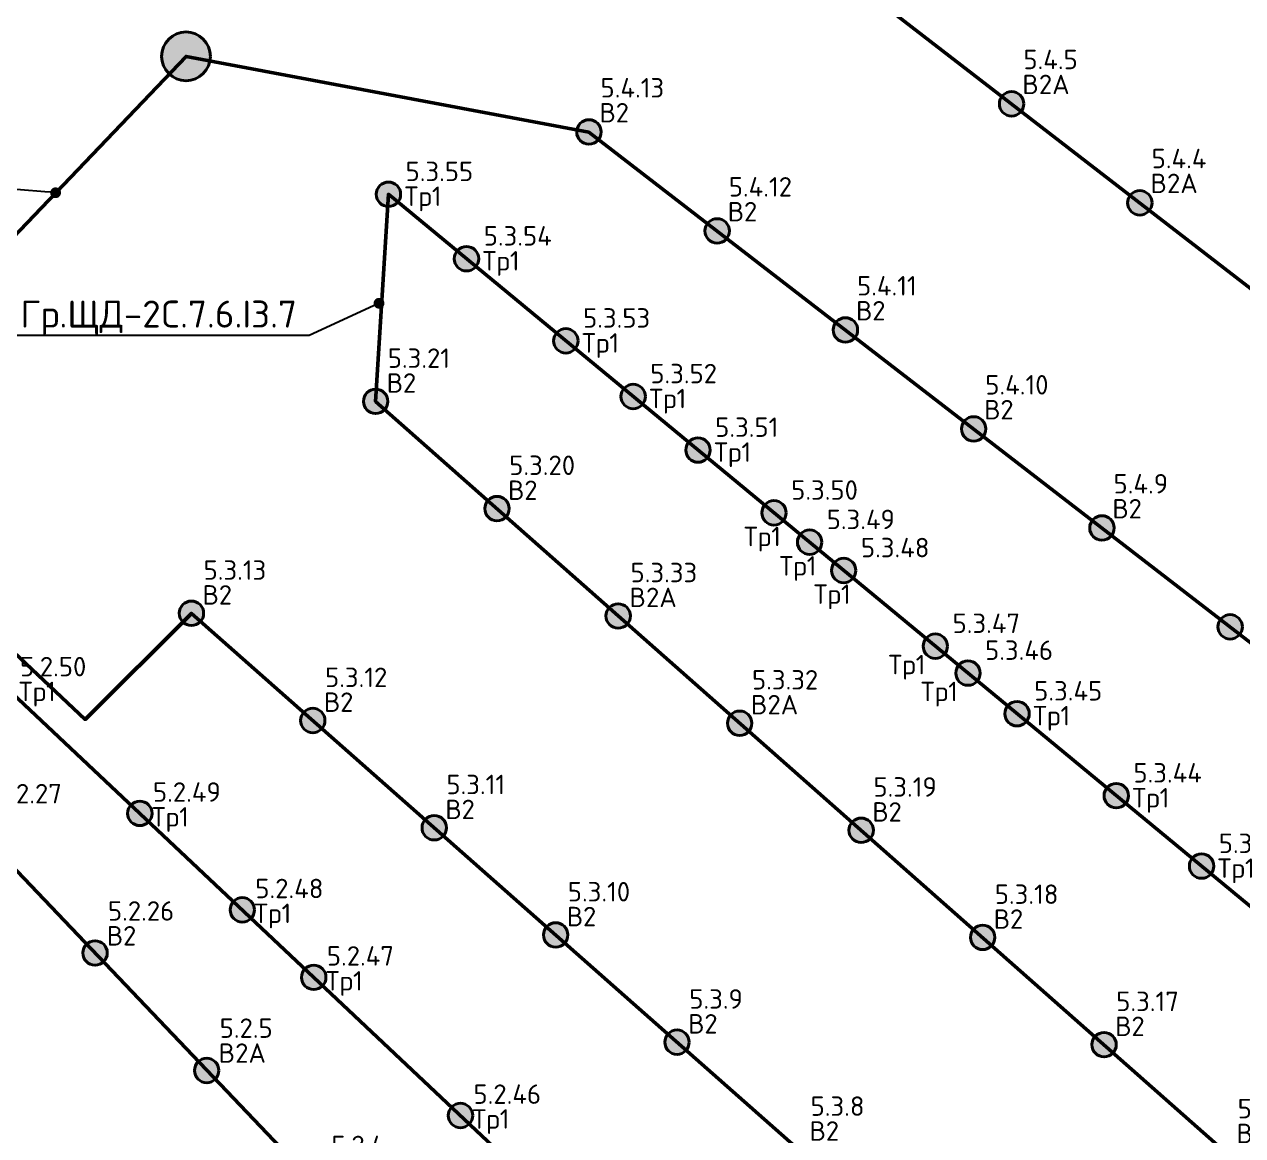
# Model space of a CAD drawing. Header units: millimetres. Extents: x -500444 to 437433, y -1435259 to 1593622.
# Drawn here: x -30664 to -19379, y -1336096 to -1325808 of the extents above; entities that cross this region are included whole.
import ezdxf
from ezdxf import colors
from ezdxf.entities.mleader import LeaderData, LeaderLine
from ezdxf.math import Vec2, Vec3

# ---------------------------------------------------------------- set-up
doc = ezdxf.new("R2010")
doc.units = ezdxf.units.MM
for name, color, linetype, lineweight in [('_Гр.ЩД-2C.7.6.I3.6', 6, 'Continuous', 50), ('_Гр.ЩД-2C.7.6.I3.7', 6, 'Continuous', 50), ('_Гр.ЩД-2C.7.6.I3.8', 6, 'Continuous', 50), ('Светильники аварийные', 1, 'Continuous', 40)]:
    doc.layers.add(name, color=color, linetype=linetype, lineweight=lineweight)
doc.layers.add('сВЕтильники', color=7, linetype='Continuous', lineweight=40, true_color=0x0000f0)
doc.styles.add('ISOCPEUR', font='isocpeur.ttf', dxfattribs={"height": 250})
doc.styles.add('TableTextStyle', font='isocpeur.ttf', dxfattribs={"width": 0.9})

# ---------------------------------------------------------------- blocks, each defined once
blk = doc.blocks.new('A$Cab2378fa')
at = {"lineweight": 25, "true_color": 0xfff5f5}
h = blk.add_hatch(color=7, dxfattribs=at)
h.dxf.hatch_style = 1
h.paths.add_polyline_path([(0, 0), (-142, -170, 0.174923), (3, -222, 0.197808), (162, -157)])
h.paths.add_polyline_path([(-163, 158), (0, 0), (148, 178, 0.175398), (3, 230, 0.209014)])
at = {"lineweight": 25}
h = blk.add_hatch(color=256, dxfattribs=at)
h.paths.add_polyline_path([(162, -157, 0.442338), (148, 178), (0, 0)])
h.paths.add_polyline_path([(-142, -170), (0, 0), (-163, 158, 0.430096)])
blk.add_circle((3, 4), 226)
blk = doc.blocks.new('Гр.ЩД-2C.7.6.I3.6')
at = {"layer": '_Гр.ЩД-2C.7.6.I3.6', "color": 18, "true_color": 0x000000, "style": 'TableTextStyle'}
for s, p in [('Тр1', (56650, 54280)), ('Тр1', (57882, 53119)), ('Тр1', (58831, 52226)), ('В2', (57465, 52018)), ('Тр1', (59493, 51601)), ('B2A', (58501, 50932)), ('Тр1', (60852, 50322))]:
    blk.add_text(s, height=180, dxfattribs=at).set_placement(p)
at = {"layer": '_Гр.ЩД-2C.7.6.I3.6', "ltscale": 100, "style": 'TableTextStyle'}
for tag, p in [('ТР1', (56660, 54510)), ('В2', (56440, 53333)), ('ТР1', (57892, 53349)), ('55', (51159, 53267, 6620)), ('ТР1', (58841, 52456)), ('В2', (57475, 52248)), ('ТР1', (59503, 51831)), ('В2', (54580, 51516)), ('B2A', (58511, 51162)), ('ТР1', (60862, 50552)), ('В2', (55615, 50431)), ('B2A', (59546, 50077)), ('ТР1', (61233, 50062)), ('В2', (56651, 49345)), ('ТР1', (62143, 49344)), ('В2', (60582, 48992)), ('ТР1', (62869, 48661)), ('В2', (57686, 48260)), ('В2', (61617, 47906)), ('ТР1', (63790, 47793)), ('ТР1', (64221, 47388)), ('В2', (58722, 47175)), ('В2', (62653, 46821)), ('ТР1', (64785, 46856)), ('В2', (59757, 46089)), ('ТР1', (65745, 45951)), ('B2A', (63688, 45736)), ('ТР1', (66152, 45568)), ('ТР1', (66548, 45195)), ('В2', (60793, 45004)), ('B2A', (64724, 44650)), ('ТР1', (67261, 44524)), ('ТР1', (67557, 44045)), ('В2', (61828, 43918)), ('В2', (65759, 43565)), ('ТР1', (68273, 43570)), ('В2', (62864, 42833)), ('ТР1', (69282, 42619)), ('В2', (66795, 42479)), ('ТР1', (69736, 42192)), ('В2', (63899, 41748)), ('ТР1', (70193, 41762)), ('В2', (67830, 41394)), ('ТР1', (70781, 41207)), ('ТР1', (71202, 40811)), ('В2', (64935, 40662)), ('B2A', (68866, 40309)), ('В2', (65970, 39577)), ('B2A', (69901, 39223)), ('В2', (67006, 38492)), ('В2', (68150, 37004))]:
    blk.add_attdef(tag, p, '', height=180, dxfattribs=at)
blk = doc.blocks.new('Гр.ЩД-2C.7.6.I3.7')
at = {"layer": '_Гр.ЩД-2C.7.6.I3.7', "color": 18, "true_color": 0x000000, "style": 'TableTextStyle'}
for s, p in [('Тр1', (60223, 58865)), ('Тр1', (60946, 58267)), ('Тр1', (61867, 57507)), ('В2', (60058, 57136)), ('Тр1', (62490, 56992)), ('Тр1', (63091, 56496)), ('В2', (61182, 56143)), ('Тр1', (63367, 55715)), ('Тр1', (63696, 55443)), ('В2', (58352, 55174)), ('B2A', (62307, 55151)), ('Тр1', (64013, 55181)), ('Тр1', (64705, 54529)), ('Тр1', (65006, 54280)), ('В2', (59476, 54181)), ('B2A', (63432, 54158)), ('Тр1', (66046, 54056)), ('Тр1', (66965, 53296)), ('В2', (60601, 53188)), ('В2', (64556, 53165)), ('Тр1', (67755, 52644)), ('В2', (61726, 52196)), ('В2', (65681, 52173)), ('В2', (62850, 51203)), ('В2', (66806, 51180)), ('В2', (63975, 50211)), ('B2A', (67930, 50188))]:
    blk.add_text(s, height=180, dxfattribs=at).set_placement(p)
at = {"layer": '_Гр.ЩД-2C.7.6.I3.7', "ltscale": 100, "style": 'TableTextStyle'}
for tag, p in [('ТР1', (60233, 59095)), ('ТР1', (60956, 58497)), ('ТР1', (61877, 57737)), ('В2', (60068, 57366)), ('ТР1', (62500, 57222)), ('ТР1', (63101, 56726)), ('В2', (61192, 56373)), ('ТР1', (63805, 56145)), ('ТР1', (64134, 55873)), ('ТР1', (64451, 55611)), ('В2', (58362, 55404)), ('B2A', (62317, 55381)), ('ТР1', (65300, 54910)), ('ТР1', (65601, 54661)), ('В2', (59486, 54411)), ('B2A', (63442, 54388)), ('ТР1', (66056, 54286)), ('ТР1', (66975, 53526)), ('В2', (60611, 53418)), ('В2', (64566, 53395)), ('ТР1', (67765, 52874)), ('В2', (71542, 52536)), ('В2', (61736, 52426)), ('В2', (65691, 52403)), ('ТР1', (69087, 51782)), ('В2', (72730, 51620)), ('В2', (62860, 51433)), ('В2', (66816, 51410)), ('ТР1', (70043, 50993)), ('ТР1', (70493, 50621)), ('В2', (73918, 50703)), ('В2', (63985, 50441)), ('B2A', (67940, 50418)), ('В2', (75106, 49787)), ('ТР1', (71803, 49539)), ('В2', (65110, 49448)), ('B2A', (69065, 49425)), ('ТР1', (72392, 49053)), ('В2', (76294, 48870)), ('В2', (66234, 48455)), ('В2', (70190, 48432)), ('ТР1', (73295, 48307)), ('В2', (77482, 47954)), ('В2', (67359, 47463)), ('В2', (71314, 47440)), ('ТР1', (74405, 47390)), ('ТР1', (75026, 46878)), ('В2', (68484, 46470)), ('В2', (72439, 46447)), ('ТР1', (75386, 46278)), ('В2', (69608, 45478)), ('B2A', (73564, 45455)), ('В2', (70733, 44485)), ('B2A', (74688, 44462)), ('В2', (71858, 43492)), ('В2', (73053, 42168))]:
    blk.add_attdef(tag, p, '', height=180, dxfattribs=at)
blk = doc.blocks.new('_Dot')
at = {"color": 0, "linetype": 'ByBlock', "lineweight": -2}
blk.add_line((-0.5, 0), (-1, 0), dxfattribs=at)
at = {"color": 0, "linetype": 'ByBlock', "const_width": 0.5}
blk.add_lwpolyline([(-0.25, 0, 1), (0.25, 0, 1)], format="xyb", close=True, dxfattribs=at)
blk = doc.blocks.new('Гр.ЩД-2C.7.6.I3.8')
at = {"layer": '_Гр.ЩД-2C.7.6.I3.8', "color": 18, "true_color": 0x000000, "style": 'TableTextStyle'}
for s, p in [('B2A', (65946, 59900)), ('В2', (62029, 59638)), ('B2A', (67133, 58984)), ('В2', (63217, 58722)), ('В2', (64405, 57805)), ('В2', (65592, 56889)), ('В2', (66780, 55972))]:
    blk.add_text(s, height=180, dxfattribs=at).set_placement(p)
at = {"layer": '_Гр.ЩД-2C.7.6.I3.8', "ltscale": 100, "style": 'TableTextStyle'}
for tag, p in [('55А', (52014, 65939, 6620)), ('80', (40092, 64487, 4000)), ('80', (40269, 64274, 4000)), ('80', (40445, 64060, 4000)), ('80', (40622, 63847, 4000)), ('80', (39836, 62587)), ('80А', (41400, 62649, 4000)), ('80', (40009, 62371)), ('80А', (41799, 62267, 4000)), ('80', (40183, 62155)), ('55', (49155, 61959, 6620)), ('В2', (63580, 61963)), ('80А', (42172, 61841, 4000)), ('80', (40301, 61574)), ('80', (40477, 61360)), ('80', (40654, 61147)), ('80А', (41766, 61112, 4000)), ('В2', (64768, 61047)), ('80', (40830, 60933)), ('55', (58340, 60877, 6620)), ('B2A', (65956, 60130)), ('В2', (62039, 59868)), ('B2A', (67143, 59214)), ('В2', (63227, 58952)), ('55А', (45778, 58759, 6620)), ('В2', (68331, 58297)), ('В2', (64415, 58035)), ('В2', (69519, 57381)), ('В2', (65602, 57119)), ('55', (54982, 56612, 6620)), ('В2', (70707, 56464)), ('В2', (66790, 56202)), ('55', (42307, 55779, 6620)), ('B2A', (71895, 55548)), ('В2', (67978, 55286)), ('B2A', (73083, 54631)), ('В2', (69166, 54369)), ('В2', (74271, 53715)), ('55А', (38566, 53264, 6620)), ('В2', (70384, 53125)), ('В2', (75459, 52798)), ('В2', (76647, 51882)), ('B2A', (77835, 50965)), ('55', (34658, 50836, 6620)), ('B2A', (79023, 50049)), ('55А', (30509, 48933, 6620)), ('55', (26243, 47273, 6620))]:
    blk.add_attdef(tag, p, '', height=180, dxfattribs=at)

msp = doc.modelspace()

# ---------------------------------------------------------------- linework, layer by layer
at = {"layer": '_Гр.ЩД-2C.7.6.I3.6', "ltscale": 100}
msp.add_lwpolyline([(-64222, -1334555), (-63394, -1337709), (-57897, -1335775), (-53775, -1333801), (-50149, -1331679), (-46337, -1329032), (-43030, -1326289), (-41856, -1327603), (-36548, -1333504), (-32905, -1335137), (-19445, -1349249), (-17585, -1347432), (-31046, -1333322), (-30828, -1331955), (-29596, -1333115), (-16284, -1345652)], dxfattribs=at)
at = {"layer": '_Гр.ЩД-2C.7.6.I3.7', "ltscale": 100}
msp.add_lwpolyline([(-64222, -1334555), (-63394, -1337709), (-57897, -1335775), (-53775, -1333801), (-50149, -1331679), (-46457, -1329115), (-43030, -1326289), (-39772, -1323120), (-30102, -1332243), (-29117, -1331261), (-14496, -1344164), (-12792, -1342204), (-27411, -1329298), (-27292, -1327381), (-12106, -1339922), (-9991, -1338718), (-15931, -1334136)], dxfattribs=at)
at = {"layer": '_Гр.ЩД-2C.7.6.I3.8', "ltscale": 100}
msp.add_lwpolyline([(-32785, -1329886), (-29167, -1326104), (-25436, -1326806), (-17119, -1333219), (-15700, -1331365), (-8599, -1336894), (-8452, -1336625), (-23895, -1324711)], dxfattribs=at)

# ---------------------------------------------------------------- block references
at = {"layer": '_Гр.ЩД-2C.7.6.I3.6'}
ref = msp.add_blockref('Гр.ЩД-2C.7.6.I3.6', (-87366, -1386354), dxfattribs=at)
ref.add_attrib('ТР1', '5.2.46', (-26504, -1335802), dxfattribs={"ltscale": 100, "height": 180, "style": 'TableTextStyle'})
ref.add_attrib('ТР1', '5.2.47', (-27862, -1334522), dxfattribs={"ltscale": 100, "height": 180, "style": 'TableTextStyle'})
ref.add_attrib('ТР1', '5.2.48', (-28525, -1333898), dxfattribs={"ltscale": 100, "height": 180, "style": 'TableTextStyle'})
ref.add_attrib('ТР1', '5.2.49', (-29473, -1333005), dxfattribs={"ltscale": 100, "height": 180, "style": 'TableTextStyle'})
ref.add_attrib('ТР1', '5.2.50', (-30705, -1331844), dxfattribs={"ltscale": 100, "height": 180, "style": 'TableTextStyle'})
ref.add_attrib('B2A', '5.2.4', (-27819, -1336277), dxfattribs={"ltscale": 100, "height": 180, "style": 'TableTextStyle'})
ref.add_attrib('B2A', '5.2.5', (-28855, -1335191), dxfattribs={"ltscale": 100, "height": 180, "style": 'TableTextStyle'})
ref.add_attrib('В2', '5.2.26', (-29890, -1334106), dxfattribs={"ltscale": 100, "height": 180, "style": 'TableTextStyle'})
ref.add_attrib('В2', '5.2.27', (-30926, -1333020), dxfattribs={"ltscale": 100, "height": 180, "style": 'TableTextStyle'})
at = {"layer": '_Гр.ЩД-2C.7.6.I3.7'}
ref = msp.add_blockref('Гр.ЩД-2C.7.6.I3.7', (-87366, -1386354), dxfattribs=at)
ref.add_attrib('ТР1', '5.3.43', (-19600, -1333480), dxfattribs={"ltscale": 100, "height": 180, "style": 'TableTextStyle'})
ref.add_attrib('ТР1', '5.3.44', (-20391, -1332827), dxfattribs={"ltscale": 100, "height": 180, "style": 'TableTextStyle'})
ref.add_attrib('ТР1', '5.3.45', (-21310, -1332068), dxfattribs={"ltscale": 100, "height": 180, "style": 'TableTextStyle'})
ref.add_attrib('ТР1', '5.3.46', (-21765, -1331692), dxfattribs={"ltscale": 100, "height": 180, "style": 'TableTextStyle'})
ref.add_attrib('ТР1', '5.3.47', (-22066, -1331443), dxfattribs={"ltscale": 100, "height": 180, "style": 'TableTextStyle'})
ref.add_attrib('ТР1', '5.3.48', (-22915, -1330742), dxfattribs={"ltscale": 100, "height": 180, "style": 'TableTextStyle'})
ref.add_attrib('ТР1', '5.3.49', (-23232, -1330481), dxfattribs={"ltscale": 100, "height": 180, "style": 'TableTextStyle'})
ref.add_attrib('ТР1', '5.3.50', (-23561, -1330209), dxfattribs={"ltscale": 100, "height": 180, "style": 'TableTextStyle'})
ref.add_attrib('ТР1', '5.3.51', (-24265, -1329627), dxfattribs={"ltscale": 100, "height": 180, "style": 'TableTextStyle'})
ref.add_attrib('ТР1', '5.3.52', (-24866, -1329131), dxfattribs={"ltscale": 100, "height": 180, "style": 'TableTextStyle'})
ref.add_attrib('ТР1', '5.3.53', (-25489, -1328616), dxfattribs={"ltscale": 100, "height": 180, "style": 'TableTextStyle'})
ref.add_attrib('ТР1', '5.3.54', (-26409, -1327856), dxfattribs={"ltscale": 100, "height": 180, "style": 'TableTextStyle'})
ref.add_attrib('ТР1', '5.3.55', (-27133, -1327259), dxfattribs={"ltscale": 100, "height": 180, "style": 'TableTextStyle'})
ref.add_attrib('B2A', '5.3.31', (-19425, -1335936), dxfattribs={"ltscale": 100, "height": 180, "style": 'TableTextStyle'})
ref.add_attrib('B2A', '5.3.32', (-23924, -1331966), dxfattribs={"ltscale": 100, "height": 180, "style": 'TableTextStyle'})
ref.add_attrib('B2A', '5.3.33', (-25049, -1330973), dxfattribs={"ltscale": 100, "height": 180, "style": 'TableTextStyle'})
ref.add_attrib('В2', '5.3.8', (-23381, -1335913), dxfattribs={"ltscale": 100, "height": 180, "style": 'TableTextStyle'})
ref.add_attrib('В2', '5.3.9', (-24505, -1334921), dxfattribs={"ltscale": 100, "height": 180, "style": 'TableTextStyle'})
ref.add_attrib('В2', '5.3.10', (-25630, -1333928), dxfattribs={"ltscale": 100, "height": 180, "style": 'TableTextStyle'})
ref.add_attrib('В2', '5.3.11', (-26755, -1332935), dxfattribs={"ltscale": 100, "height": 180, "style": 'TableTextStyle'})
ref.add_attrib('В2', '5.3.12', (-27879, -1331943), dxfattribs={"ltscale": 100, "height": 180, "style": 'TableTextStyle'})
ref.add_attrib('В2', '5.3.13', (-29004, -1330950), dxfattribs={"ltscale": 100, "height": 180, "style": 'TableTextStyle'})
ref.add_attrib('В2', '5.3.17', (-20550, -1334943), dxfattribs={"ltscale": 100, "height": 180, "style": 'TableTextStyle'})
ref.add_attrib('В2', '5.3.18', (-21675, -1333951), dxfattribs={"ltscale": 100, "height": 180, "style": 'TableTextStyle'})
ref.add_attrib('В2', '5.3.19', (-22799, -1332958), dxfattribs={"ltscale": 100, "height": 180, "style": 'TableTextStyle'})
ref.add_attrib('В2', '5.3.20', (-26173, -1329980), dxfattribs={"ltscale": 100, "height": 180, "style": 'TableTextStyle'})
ref.add_attrib('В2', '5.3.21', (-27298, -1328988), dxfattribs={"ltscale": 100, "height": 180, "style": 'TableTextStyle'})
at = {"layer": '_Гр.ЩД-2C.7.6.I3.8'}
ref = msp.add_blockref('Гр.ЩД-2C.7.6.I3.8', (-87366, -1386354), dxfattribs=at)
ref.add_attrib('B2A', '5.4.4', (-20222, -1327140), dxfattribs={"ltscale": 100, "height": 180, "style": 'TableTextStyle'})
ref.add_attrib('B2A', '5.4.5', (-21410, -1326223), dxfattribs={"ltscale": 100, "height": 180, "style": 'TableTextStyle'})
ref.add_attrib('В2', '5.4.9', (-20575, -1330151), dxfattribs={"ltscale": 100, "height": 180, "style": 'TableTextStyle'})
ref.add_attrib('В2', '5.4.10', (-21763, -1329235), dxfattribs={"ltscale": 100, "height": 180, "style": 'TableTextStyle'})
ref.add_attrib('В2', '5.4.11', (-22951, -1328318), dxfattribs={"ltscale": 100, "height": 180, "style": 'TableTextStyle'})
ref.add_attrib('В2', '5.4.12', (-24139, -1327402), dxfattribs={"ltscale": 100, "height": 180, "style": 'TableTextStyle'})
ref.add_attrib('В2', '5.4.13', (-25327, -1326485), dxfattribs={"ltscale": 100, "height": 180, "style": 'TableTextStyle'})
at = {"layer": 'сВЕтильники', "ltscale": 100}
msp.add_blockref('A$Cab2378fa', (-29170, -1326108), dxfattribs=at)
at = {"layer": 'сВЕтильники', "ltscale": 100, "xscale": 0.5, "yscale": 0.5, "zscale": 0.5}
for p in [(-25436, -1326806), (-27293, -1327383), (-24248, -1327722), (-26570, -1327980), (-23060, -1328639), (-25650, -1328740), (-25026, -1329255), (-27412, -1329300), (-21872, -1329555), (-24426, -1329751), (-26288, -1330293), (-23722, -1330332), (-20684, -1330472), (-23392, -1330604), (-23076, -1330866), (-29118, -1331262), (-19496, -1331388), (-22227, -1331567), (-21925, -1331816), (-21470, -1332192), (-27994, -1332255), (-20551, -1332951), (-29596, -1333115), (-26869, -1333248), (-22914, -1333271), (-19761, -1333603), (-28647, -1334008), (-25744, -1334240), (-21789, -1334263), (-30011, -1334407), (-27985, -1334633), (-24620, -1335233), (-20664, -1335256), (-26626, -1335912)]:
    msp.add_blockref('A$Cab2378fa', p, dxfattribs=at)
at = {"layer": 'Светильники аварийные', "ltscale": 100, "xscale": 0.5, "yscale": 0.5, "zscale": 0.5}
for p in [(-21521, -1326546), (-20333, -1327462), (-25165, -1331287), (-24040, -1332280), (-28977, -1335495)]:
    msp.add_blockref('A$Cab2378fa', p, dxfattribs=at)

# ---------------------------------------------------------------- leaders
at = {"layer": '_Гр.ЩД-2C.7.6.I3.7'}
ml = msp.add_multileader_mtext('Standard', dxfattribs=at)
ml.set_content('Гр.ЩД-2C.7.6.I3.7', color=256, style='ISOCPEUR')
ml.set_leader_properties()
ml.set_arrow_properties(name='DOT')
ml.build(insert=Vec2(0, 0))
ml.multileader.update_dxf_attribs({"has_dogleg": 0, "text_left_attachment_type": 6, "text_right_attachment_type": 6, "arrow_head_size": 100})
ctx = ml.context
ctx.base_point, ctx.char_height, ctx.arrow_head_size, ctx.landing_gap_size, ctx.plane_origin = Vec3(-30901, -1328690), 250, 100, 200, Vec3(57268, -1201784)
ctx.left_attachment, ctx.right_attachment = 6, 6
notes = []
notes.append((ctx, [(1, (1, 1, 0), (-28018, -1328690), (-1, 0), 8, [(1, [(-27379, -1328390)], 0, [])])]))
ctx.mtext.insert, ctx.mtext.flow_direction = Vec3(-30701, -1328365), 5
at = {"layer": '_Гр.ЩД-2C.7.6.I3.8'}
ml = msp.add_multileader_mtext('Standard', dxfattribs=at)
ml.set_content('Гр.ЩД-2C.7.6.I3.8', color=256, style='ISOCPEUR')
ml.set_leader_properties()
ml.set_arrow_properties(name='DOT')
ml.build(insert=Vec2(0, 0))
ml.multileader.update_dxf_attribs({"has_dogleg": 0, "text_left_attachment_type": 6, "text_right_attachment_type": 6, "arrow_head_size": 100})
ctx = ml.context
ctx.base_point, ctx.char_height, ctx.arrow_head_size, ctx.landing_gap_size, ctx.plane_origin = Vec3(-34301, -1327281), 250, 100, 200, Vec3(53868, -1200375)
ctx.left_attachment, ctx.right_attachment = 6, 6
notes.append((ctx, [(1, (1, 1, 0), (-31418, -1327281), (-1, 0), 8, [(1, [(-30375, -1327367)], 0, [])])]))
ctx.mtext.insert, ctx.mtext.flow_direction = Vec3(-34101, -1326956), 5
for ctx, leaders in notes:
    for number, flags, end, landing, length, lines in leaders:
        leader = LeaderData()
        leader.index, (leader.has_last_leader_line, leader.has_dogleg_vector, leader.attachment_direction) = number, flags
        leader.last_leader_point, leader.dogleg_vector, leader.dogleg_length = Vec3(end), Vec3(landing), length
        for number, points, colour, breaks in lines:
            line = LeaderLine()
            line.index, line.vertices, line.color, line.breaks = number, Vec3.list(points), colors.encode_raw_color(colour), breaks
            leader.lines.append(line)
        ctx.leaders.append(leader)

doc.saveas('drawing.dxf')
